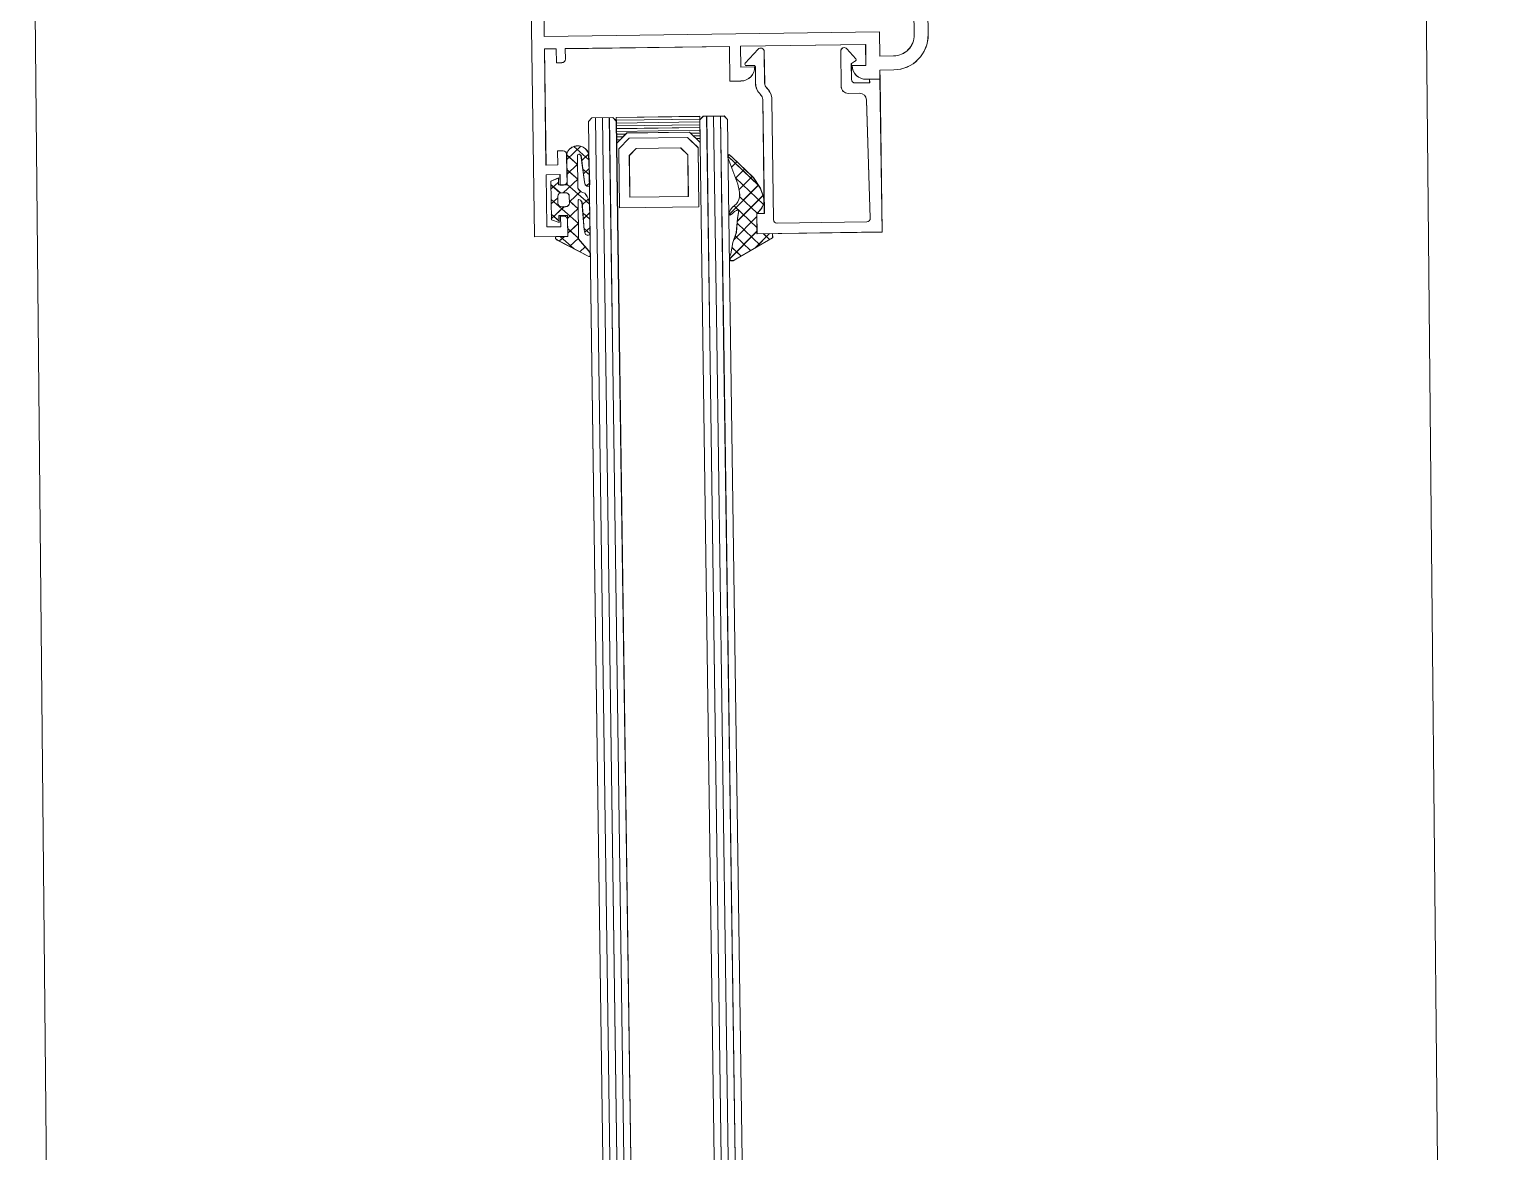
# Model space of a CAD drawing. Header units: millimetres. Extents: x 26282 to 30760, y 1404 to 4574.
# Drawn here: x 28163.6 to 28184.57, y 2889.45 to 2905.6 of the extents above; entities that cross this region are included whole.
import ezdxf

# ---------------------------------------------------------------- set-up
doc = ezdxf.new("R2010")
doc.units = ezdxf.units.MM
doc.header["$LTSCALE"] = 0.25
for name, color, linetype, lineweight in [('AB-DUV', 4, 'Continuous', 50), ('B_BOSLUK', 4, 'Continuous', 0), ('DOĞRAMA', 30, 'Continuous', 20)]:
    doc.layers.add(name, color=color, linetype=linetype, lineweight=lineweight)

# ---------------------------------------------------------------- blocks, each defined once
blk = doc.blocks.new('CHD03_1923', base_point=(-6.8, -22))
at = {"color": 40, "linetype": 'Continuous'}
for points in [[(-6.8, 11), (-6.8, 30.9), (-6.8, 50.8), (-6.8, 51), (-2, 51), (-2, 48.6, -0.414214), (-2.5, 48.1), (-3, 48.1), (-3, 49.6), (-5, 49.6), (-5, 42.1), (-3, 42.1), (-3, 43.6), (-2.5, 43.6, -0.414214), (-2, 43.1), (-2, 39.2, -0.414214), (-2.5, 38.7), (-3.3, 38.7), (-3.3, 40.7), (-5, 40.7), (-5, 24), (-3.3, 24), (-3.3, 26), (-2.5, 26, -0.414214), (-2, 25.5), (-2, 24), (21.6, 24), (21.6, 29), (23.2, 29, -0.414214), (25.2, 27), (23.2, 27), (23.2, 24), (41.2, 24), (41.2, 27), (39.2, 27, -0.414214), (41.2, 29), (43.2, 29), (43.2, 27.7), (45.2, 27.7, -0.414214), (50.2, 22.7), (50.2, -22), (46.7, -22), (46.7, -20.273885), (47.7, -19.9), (47.7, -20.6), (48.7, -20.6, 0.414214), (49.2, -20.1), (49.2, -16.9, 0.414214), (48.7, -16.4), (47.7, -16.4), (47.7, -17.1), (46.7, -16.726115), (46.7, -15), (48.4, -15), (48.4, 0), (44.8, 0), (44.8, -3), (45.1, -3), (45.1, -4.5), (40.7, -4.5), (40.7, -3), (43.2, -3), (43.2, 0), (23.2, 0), (23.2, -3), (25.7, -3), (25.7, -4.5), (21.4, -4.5), (21.4, 0), (13.24641, 0, 0.57735), (12.813397, -0.75), (14.199038, -3.15, -0.57735), (13.419615, -4.5, -0.267949), (12.640192, -4.05), (10.446261, -0.25, 0.267949), (10.013248, 0), (0, 0), (0, 11), (-6.8, 11)], [(-5, 17.5), (-5, 12.8), (1.3, 12.8, -0.414214), (1.8, 12.3), (1.8, 1.9), (48.2, 1.9), (48.2, 22.699951, 0.414214), (45.200049, 25.7), (43.2, 25.7), (43.2, 22.2), (-5, 22.2), (-5, 17.5)]]:
    blk.add_lwpolyline(points, format="xyb", close=True, dxfattribs=at)
blk = doc.blocks.new('CHD10-3109', base_point=(3425.844121, -8973.198899))
at = {"color": 40, "linetype": 'Continuous'}
blk.add_lwpolyline([(3445.244066, -8946.498899), (3445.244066, -8968.498899), (3443.744066, -8968.498899), (3443.744066, -8967.998899), (3441.644066, -8967.998899, 0.414214), (3441.144066, -8968.498899), (3441.144066, -8970.798899), (3441.745351, -8971.152041, -0.449767), (3441.803176, -8971.445675), (3440.54184, -8972.901844, -0.717959), (3439.644066, -8972.598899), (3439.644066, -8967.498899, -0.414214), (3440.644066, -8966.498899), (3442.261368, -8966.498899, 0.409111), (3443.261216, -8965.516352), (3443.558105, -8948.507625, 0.419335), (3443.058181, -8947.998899), (3430.144066, -8947.998899, 0.414214), (3429.644066, -8948.498899), (3429.644066, -8965.784686, -0.198912), (3428.970411, -8967.411031), (3428.936959, -8967.444484, 0.198988), (3428.644066, -8968.151881), (3428.644066, -8972.698899, -0.679784), (3427.779408, -8973.040988), (3425.898258, -8971.035735, -0.657054), (3426.044321, -8970.698899), (3427.144066, -8970.698899, 0.414214), (3427.344066, -8970.498899), (3427.344066, -8968.15159, -0.198912), (3428.01772, -8966.525245), (3428.051172, -8966.491793, 0.198988), (3428.344066, -8965.784395), (3428.344066, -8949.398899), (3427.244066, -8949.398899), (3427.244066, -8946.498899), (3445.244066, -8946.498899)], format="xyb", close=True, dxfattribs=at)
blk = doc.blocks.new('CHD40D05', base_point=(114.501887, 226.793406))
at = {"color": 1, "linetype": 'Continuous'}
for p, q in [((110.576538, 230.373317), (114.501887, 226.447968)), ((110.947225, 228.701598), (112.225122, 229.979495)), ((111.42147, 227.054523), (113.569713, 229.202766)), ((114.276969, 228.794206), (116.277769, 226.793406)), ((111.222926, 227.605608), (114.501887, 224.326648)), ((111.719917, 225.231649), (114.914305, 228.426037)), ((115.402994, 226.793406), (116.258896, 227.649308)), ((111.337512, 222.727924), (114.501887, 225.892299)), ((111.746215, 224.960999), (115.421988, 221.285227)), ((110.658103, 223.927791), (114.785186, 219.800708)), ((111.576436, 218.724207), (115.458685, 222.606456)), ((112.11513, 221.384222), (114.579619, 223.84871)), ((112.033797, 220.430776), (113.93097, 218.533604)), ((110.543601, 215.570052), (114.802922, 219.829373)), ((111.587437, 218.755816), (112.874031, 217.469222)), ((111.039725, 217.182208), (111.817093, 216.40484)), ((110.621646, 215.478967), (110.728665, 215.371947))]:
    blk.add_line(p, q, dxfattribs=at)
blk.add_lwpolyline([(115.039598, 223.337622, -0.273526), (115.44157, 221.341406), (115.058529, 220.2425), (114.117325, 218.721271), (111.149397, 215.732442), (110.71983, 215.364377), (110.535797, 215.57916), (110.551173, 215.778569), (111.889994, 219.625078), (112.098461, 220.793074, 0.181169), (111.844562, 222.173477), (111.6876, 222.435079), (111.076538, 222.946226), (110.776538, 223.346226), (110.576538, 223.846226), (110.776538, 224.046226), (111.076538, 223.846226), (111.376538, 223.546226), (111.7876, 223.335079), (111.9876, 223.435079), (111.7876, 224.535079), (111.5876, 226.593406), (111.076538, 228.011929), (110.776538, 229.611929), (110.576538, 230.111929), (110.576538, 230.411929), (110.776538, 230.611929), (111.076538, 230.611929), (111.476538, 230.411929), (116.701887, 227.393406), (116.701887, 226.793406), (114.501887, 226.793406), (114.501887, 223.935079), (115.039598, 223.337622)], format="xyb", close=True, dxfattribs=at)
blk = doc.blocks.new('*U55')
at = {"color": 4, "linetype": 'Continuous'}
for p, q in [((229.244385, 75), (229.244385, 63)), ((229.644385, 75), (229.644385, 63)), ((230.044385, 75), (230.044385, 63)), ((230.444385, 75), (230.444385, 63)), ((230.844385, 75), (230.844385, 63)), ((231.244385, 75), (231.244385, 63)), ((231.644385, 75), (231.644385, 73.65)), ((232.044385, 75), (232.044385, 74.05)), ((232.444385, 75), (232.444385, 74.45)), ((232.844385, 75), (232.844385, 74.85)), ((231.644385, 64.35), (231.644385, 63)), ((232.044385, 63.95), (232.044385, 63)), ((232.444385, 63.55), (232.444385, 63)), ((232.844385, 63.15), (232.844385, 63))]:
    blk.add_line(p, q, dxfattribs=at)
blk = doc.blocks.new('CHD40D02')
at = {"color": 1, "linetype": 'Continuous'}
for p, q in [((1.534377, 2.251105), (2.247288, 1.538194)), ((-1.122662, 0.665503), (-0.457159, 0)), ((-1.012226, 0), (0.801576, 1.813802)), ((0, -1.109094), (1.4, 0.290906)), ((0.205857, 1.458304), (1.4, 0.264161)), ((-2.117144, -5.347558), (1.4, -1.830414)), ((0, -0.457159), (1.4, -1.857159)), ((2.135987, -1.094428), (2.921622, -0.308793)), ((2.222769, -0.558608), (2.917076, -1.252915)), ((-2.117144, -3.226238), (-1.117144, -2.226238)), ((-2.117144, -2.582656), (-0.421916, -4.277884)), ((0, -2.578479), (1.4, -3.978479)), ((2.000247, -3.351488), (2.91136, -2.440375)), ((2.050967, -2.508126), (2.906913, -3.364072)), ((-2.117144, -4.703976), (-1.237492, -5.583628)), ((0, -7.473055), (2.106571, -5.366485)), ((0.262508, -5.089227), (1.4, -3.951735)), ((0.262508, -4.962308), (1.066416, -5.766216)), ((1.930627, -4.509107), (2.59883, -5.177309)), ((2.106571, -5.366485), (2.901098, -4.571957)), ((2.59883, -5.177309), (2.73038, -5.30886)), ((-2.117144, -7.468879), (-0.899257, -6.250992)), ((-2.117144, -6.825296), (-1.117144, -7.825296)), ((-0.543237, -6.277883), (1.4, -8.22112)), ((1.066416, -5.766216), (1.7501, -6.4499)), ((2.53001, -7.22981), (2.953639, -7.653438)), ((0, -9.594375), (1.4, -8.194375)), ((0, -8.942441), (1.4, -10.34244)), ((2.065011, -9.650685), (2.925923, -8.789773)), ((2.137826, -8.958946), (2.903131, -9.724251)), ((0.000001, -11.063761), (1.86654, -12.930301)), ((0.005596, -11.710099), (1.4, -10.315696)), ((0.929001, -12.908016), (2.87289, -10.964126)), ((1.935795, -10.878236), (2.844412, -11.786853))]:
    blk.add_line(p, q, dxfattribs=at)
at = {"color": 7, "linetype": 'Continuous'}
blk.add_line((2.921685, -0.29561), (2.817805, -0.199647), dxfattribs=at)
at = {"color": 1, "linetype": 'Continuous'}
for points in [[(2.921685, -0.29561), (2.9, -4.8), (2.8, -5.1), (2.7, -5.4), (2.6, -5.7), (2.4, -6), (2.3, -6.2), (2, -6.3), (1.8, -6.4), (1.6, -6.6), (1.5, -6.7), (1.4, -6.9), (1.4, -11.5), (1.4, -11.7), (1.6, -11.8), (1.65982, -11.8), (1.85982, -11.6), (2.25982, -7.8), (2.35982, -7.4), (2.55982, -7.2), (2.85982, -7.2), (2.95982, -7.4), (2.85982, -11.5, -1.047986), (0.000001, -11.499982), (0, -7.412301), (-1.117144, -7.412301), (-1.117144, -8.412301), (-2.117144, -7.977518), (-2.117144, -2.406848), (-1.117144, -2.015544), (-1.117144, -3.015544), (0, -3.015544), (0, 0), (-1.5, 0), (-1.6, 0.1), (-1.6, 0.3), (-1.4, 0.5), (2.700478, 2.946982), (2.800478, 2.946982), (2.900478, 2.746982), (2.900478, 2.446982), (2.700478, 2.146982), (1.4, 0.4), (1.4, -5.2), (1.5, -5.3), (1.7, -5.2), (1.907825, -4.888262), (2.146067, -0.926812), (2.230152, -0.523166), (2.318197, -0.219443), (2.614003, -0.107644), (2.817805, -0.199647), (2.921685, -0.29561)], [(0.116062, -6.131436, 0.198912), (0.262508, -5.777883), (0.262508, -4.777884, 0.414213), (-0.237492, -4.277884), (-0.737492, -4.277884, 0.414213), (-1.237492, -4.777883), (-1.237492, -5.777884, 0.414213), (-0.737492, -6.277883), (-0.237491, -6.277883, 0.198912), (0.116062, -6.131436)]]:
    blk.add_lwpolyline(points, format="xyb", close=True, dxfattribs=at)
blk = doc.blocks.new('A$C24106D73')
at = {"layer": 'DOĞRAMA', "color": 4, "linetype": 'Continuous'}
for p, q in [((107.83, 79.93), (107.33, 79.43)), ((107.83, 79.93), (139.33, 79.93)), ((399.33, 79.93), (139.33, 79.93)), ((107.33, 79.43), (107.33, 76.43)), ((107.33, 78.93), (139.33, 78.93)), ((107.33, 77.93), (139.33, 77.93)), ((399.33, 78.93), (139.33, 78.93)), ((399.33, 77.93), (139.33, 77.93)), ((107.33, 76.93), (139.33, 76.93)), ((107.33, 76.43), (107.83, 75.93)), ((107.83, 75.93), (139.33, 75.93)), ((111.83, 75.63), (110.33, 74.13)), ((120.33, 75.63), (111.83, 75.63)), ((120.33, 64.23), (120.33, 75.63)), ((399.33, 76.93), (139.33, 76.93)), ((399.33, 75.93), (139.33, 75.93)), ((110.33, 74.13), (110.33, 65.73)), ((112.83, 74.13), (111.83, 73.13)), ((118.83, 74.13), (112.83, 74.13)), ((118.83, 65.73), (118.83, 74.13)), ((111.83, 73.13), (111.83, 66.73)), ((110.33, 65.73), (111.83, 64.23)), ((111.83, 66.73), (112.83, 65.73)), ((112.83, 65.73), (118.83, 65.73)), ((107.83, 63.93), (107.33, 63.43)), ((107.33, 63.43), (107.33, 60.43)), ((107.33, 62.93), (139.33, 62.93)), ((107.83, 63.93), (139.33, 63.93)), ((111.83, 64.23), (120.33, 64.23)), ((399.33, 63.93), (139.33, 63.93)), ((399.33, 62.93), (139.33, 62.93)), ((107.33, 61.93), (139.33, 61.93)), ((107.33, 60.93), (139.33, 60.93)), ((399.33, 61.93), (139.33, 61.93)), ((399.33, 60.93), (139.33, 60.93)), ((107.33, 60.43), (107.83, 59.93)), ((107.83, 59.93), (139.33, 59.93)), ((399.33, 59.93), (139.33, 59.93))]:
    blk.add_line(p, q, dxfattribs=at)
blk.add_lwpolyline([(107.33, 75.93), (111.08, 75.93), (109.58, 74.43), (109.58, 65.43), (111.08, 63.93), (107.33, 63.93), (107.33, 75.93)], close=True, dxfattribs=at)
at = {"layer": 'DOĞRAMA', "color": 7, "rotation": 270}
for name, p, xscale in [('CHD03_1923', (51.33, 51.93), -1), ('CHD10-3109', (97.63, 82.53), -1), ('CHD40D05', (124.33, 83.93), -1.019017999999997), ('CHD40D02', (124.33, 56.73), -1.103266999999997)]:
    blk.add_blockref(name, p, dxfattribs=dict(at, xscale=xscale))
at = {"layer": 'DOĞRAMA', "color": 4}
blk.add_blockref('*U55', (-121.91, 0.93), dxfattribs=at)
blk = doc.blocks.new('A$C187D15ED')
at = {"layer": 'B_BOSLUK', "lineweight": 0}
for points in [[(8614.146, 2609.903), (8613.172, 2709.874)], [(8593.173, 2709.68), (8594.147, 2609.684)]]:
    blk.add_lwpolyline(points, dxfattribs=at)
at = {"layer": 'DOĞRAMA', "color": 155, "xscale": 0.0999999999999993, "yscale": 0.0999999999999993, "zscale": 0.0999999999999993, "rotation": 270.7970392650153}
blk.add_blockref('A$C24106D73', (8595.073, 2709.944), dxfattribs=at)
blk.add_blockref('A$C24106D73', (8595.073, 2709.944), dxfattribs=at)

msp = doc.modelspace()

# ---------------------------------------------------------------- block references
at = {"layer": 'AB-DUV', "ltscale": 100}
msp.add_blockref('A$C187D15ED', (19570.424, 205.028, 5.126), dxfattribs=at)

# ---------------------------------------------------------------- next in the draw order: linework, layer by layer
at = {"layer": 'DOĞRAMA', "color": 4, "linetype": 'Continuous'}
for p, q in [((28171.688, 2904.323, 5.126), (28171.639, 2904.273, 5.126)), ((28171.988, 2904.327, 5.126), (28171.688, 2904.323, 5.126)), ((28171.738, 2904.324, 5.126), (28171.782, 2901.124, 5.126)), ((28171.838, 2904.325, 5.126), (28171.882, 2901.126, 5.126)), ((28171.938, 2904.327, 5.126), (28171.982, 2901.127, 5.126)), ((28172.038, 2904.278, 5.126), (28171.988, 2904.327, 5.126)), ((28173.238, 2904.345, 5.126), (28172.038, 2904.328, 5.126)), ((28173.288, 2904.345, 5.126), (28173.238, 2904.295, 5.126)), ((28173.588, 2904.35, 5.126), (28173.288, 2904.345, 5.126)), ((28173.338, 2904.346, 5.126), (28173.382, 2901.146, 5.126)), ((28173.438, 2904.348, 5.126), (28173.482, 2901.148, 5.126)), ((28173.538, 2904.349, 5.126), (28173.582, 2901.149, 5.126)), ((28173.638, 2904.3, 5.126), (28173.588, 2904.35, 5.126)), ((28171.639, 2904.273, 5.126), (28171.682, 2901.123, 5.126)), ((28173.238, 2904.305, 5.126), (28172.038, 2904.288, 5.126)), ((28172.038, 2904.278, 5.126), (28172.082, 2901.128, 5.126)), ((28173.239, 2904.265, 5.126), (28172.039, 2904.248, 5.126)), ((28173.239, 2904.225, 5.126), (28172.039, 2904.208, 5.126)), ((28173.24, 2904.185, 5.126), (28172.04, 2904.168, 5.126)), ((28173.24, 2904.145, 5.126), (28172.041, 2904.128, 5.126)), ((28173.241, 2904.105, 5.126), (28173.106, 2904.103, 5.126)), ((28173.238, 2904.295, 5.126), (28173.282, 2901.145, 5.126)), ((28173.638, 2904.3, 5.126), (28173.682, 2901.151, 5.126)), ((28172.176, 2904.09, 5.126), (28172.041, 2904.088, 5.126)), ((28172.137, 2904.049, 5.126), (28172.042, 2904.048, 5.126)), ((28172.097, 2904.009, 5.126), (28172.042, 2904.008, 5.126)), ((28172.058, 2903.968, 5.126), (28172.043, 2903.968, 5.126)), ((28172.222, 2904.031, 5.126), (28172.074, 2903.879, 5.126)), ((28173.062, 2904.042, 5.126), (28172.222, 2904.031, 5.126)), ((28172.964, 2903.891, 5.126), (28172.324, 2903.882, 5.126)), ((28173.065, 2903.792, 5.126), (28172.964, 2903.891, 5.126)), ((28173.214, 2903.894, 5.126), (28173.062, 2904.042, 5.126)), ((28173.242, 2904.065, 5.126), (28173.147, 2904.063, 5.126)), ((28173.242, 2904.025, 5.126), (28173.187, 2904.024, 5.126)), ((28173.226, 2903.044, 5.126), (28173.214, 2903.894, 5.126)), ((28173.243, 2903.985, 5.126), (28173.228, 2903.985, 5.126)), ((28172.074, 2903.879, 5.126), (28172.086, 2903.029, 5.126)), ((28172.324, 2903.882, 5.126), (28172.225, 2903.781, 5.126)), ((28172.225, 2903.781, 5.126), (28172.234, 2903.181, 5.126)), ((28173.074, 2903.192, 5.126), (28173.065, 2903.792, 5.126)), ((28172.234, 2903.181, 5.126), (28173.074, 2903.192, 5.126)), ((28172.086, 2903.029, 5.126), (28173.226, 2903.044, 5.126)), ((28172.044, 2875.125, 5.126), (28171.682, 2901.123, 5.126)), ((28172.144, 2875.127, 5.126), (28171.782, 2901.124, 5.126)), ((28172.244, 2875.128, 5.126), (28171.882, 2901.126, 5.126)), ((28172.344, 2875.13, 5.126), (28171.982, 2901.127, 5.126)), ((28172.444, 2875.131, 5.126), (28172.082, 2901.128, 5.126)), ((28173.644, 2875.148, 5.126), (28173.282, 2901.145, 5.126)), ((28173.744, 2875.149, 5.126), (28173.382, 2901.146, 5.126)), ((28173.844, 2875.15, 5.126), (28173.482, 2901.148, 5.126)), ((28173.944, 2875.152, 5.126), (28173.582, 2901.149, 5.126)), ((28174.044, 2875.153, 5.126), (28173.682, 2901.151, 5.126))]:
    msp.add_line(p, q, dxfattribs=at)
at = {"layer": 'DOĞRAMA', "color": 1, "linetype": 'Continuous'}
for p, q in [((28171.326, 2903.725, 5.126), (28171.529, 2903.914, 5.126)), ((28171.426, 2903.91, 5.126), (28171.643, 2903.719, 5.126)), ((28171.325, 2903.768, 5.126), (28171.331, 2903.359, 5.126)), ((28171.326, 2903.789, 5.126), (28171.482, 2903.652, 5.126)), ((28171.48, 2903.79, 5.126), (28171.502, 2903.801, 5.126)), ((28171.48, 2903.77, 5.126), (28171.48, 2903.79, 5.126)), ((28171.486, 2903.31, 5.126), (28171.48, 2903.77, 5.126)), ((28171.502, 2903.801, 5.126), (28171.508, 2903.801, 5.126)), ((28171.508, 2903.801, 5.126), (28171.531, 2903.781, 5.126)), ((28171.531, 2903.781, 5.126), (28171.58, 2903.402, 5.126)), ((28171.54, 2903.709, 5.126), (28171.639, 2903.801, 5.126)), ((28171.658, 2903.363, 5.126), (28171.641, 2903.773, 5.126)), ((28173.66, 2903.794, 5.126), (28173.642, 2903.772, 5.126)), ((28173.642, 2903.773, 5.126), (28174.082, 2903.353, 5.126)), ((28173.642, 2903.772, 5.126), (28173.643, 2903.752, 5.126)), ((28173.643, 2903.752, 5.126), (28173.785, 2903.369, 5.126)), ((28173.65, 2903.782, 5.126), (28173.661, 2903.793, 5.126)), ((28173.704, 2903.757, 5.126), (28173.66, 2903.794, 5.126)), ((28173.695, 2903.612, 5.126), (28173.773, 2903.691, 5.126)), ((28174.011, 2903.463, 5.126), (28173.704, 2903.757, 5.126)), ((28171.328, 2903.578, 5.126), (28171.485, 2903.44, 5.126)), ((28171.329, 2903.512, 5.126), (28171.482, 2903.655, 5.126)), ((28171.556, 2903.586, 5.126), (28171.652, 2903.502, 5.126)), ((28171.565, 2903.517, 5.126), (28171.648, 2903.595, 5.126)), ((28173.753, 2903.456, 5.126), (28173.882, 2903.586, 5.126)), ((28173.801, 2903.289, 5.126), (28173.992, 2903.481, 5.126)), ((28171.207, 2903.458, 5.126), (28171.097, 2903.413, 5.126)), ((28171.097, 2903.413, 5.126), (28171.105, 2902.856, 5.126)), ((28171.098, 2903.297, 5.126), (28171.207, 2903.399, 5.126)), ((28171.098, 2903.362, 5.126), (28171.234, 2903.242, 5.126)), ((28171.208, 2903.358, 5.126), (28171.207, 2903.458, 5.126)), ((28171.331, 2903.359, 5.126), (28171.208, 2903.358, 5.126)), ((28171.273, 2903.245, 5.126), (28171.484, 2903.442, 5.126)), ((28171.331, 2903.365, 5.126), (28171.566, 2903.158, 5.126)), ((28171.451, 2903.196, 5.126), (28171.526, 2903.266, 5.126)), ((28171.498, 2903.29, 5.126), (28171.486, 2903.31, 5.126)), ((28171.509, 2903.281, 5.126), (28171.498, 2903.29, 5.126)), ((28171.531, 2903.261, 5.126), (28171.509, 2903.281, 5.126)), ((28171.58, 2903.402, 5.126), (28171.592, 2903.362, 5.126)), ((28171.592, 2903.362, 5.126), (28171.614, 2903.342, 5.126)), ((28171.611, 2903.345, 5.126), (28171.657, 2903.388, 5.126)), ((28171.614, 2903.342, 5.126), (28171.647, 2903.343, 5.126)), ((28171.647, 2903.343, 5.126), (28171.658, 2903.363, 5.126)), ((28173.666, 2902.937, 5.126), (28174.08, 2903.356, 5.126)), ((28173.752, 2903.459, 5.126), (28174.153, 2903.076, 5.126)), ((28173.785, 2903.369, 5.126), (28173.808, 2903.253, 5.126)), ((28174.109, 2903.312, 5.126), (28174.011, 2903.463, 5.126)), ((28174.149, 2903.203, 5.126), (28174.109, 2903.312, 5.126)), ((28171.1, 2903.15, 5.126), (28171.493, 2902.803, 5.126)), ((28171.101, 2903.085, 5.126), (28171.197, 2903.175, 5.126)), ((28171.198, 2903.094, 5.126), (28171.197, 2903.194, 5.126)), ((28171.251, 2903.245, 5.126), (28171.307, 2903.246, 5.126)), ((28171.362, 2903.196, 5.126), (28171.364, 2903.096, 5.126)), ((28171.363, 2903.128, 5.126), (28171.49, 2903.016, 5.126)), ((28171.364, 2903.115, 5.126), (28171.451, 2903.196, 5.126)), ((28171.489, 2903.14, 5.126), (28171.5, 2903.15, 5.126)), ((28171.496, 2902.58, 5.126), (28171.489, 2903.14, 5.126)), ((28171.5, 2903.15, 5.126), (28171.522, 2903.141, 5.126)), ((28171.522, 2903.141, 5.126), (28171.545, 2903.11, 5.126)), ((28171.553, 2903.251, 5.126), (28171.531, 2903.261, 5.126)), ((28171.545, 2903.11, 5.126), (28171.577, 2902.714, 5.126)), ((28171.548, 2903.072, 5.126), (28171.621, 2903.14, 5.126)), ((28171.587, 2903.242, 5.126), (28171.553, 2903.251, 5.126)), ((28171.566, 2903.158, 5.126), (28171.655, 2903.08, 5.126)), ((28171.598, 2903.222, 5.126), (28171.587, 2903.242, 5.126)), ((28171.62, 2903.192, 5.126), (28171.598, 2903.222, 5.126)), ((28171.632, 2903.162, 5.126), (28171.62, 2903.192, 5.126)), ((28171.621, 2903.14, 5.126), (28171.635, 2903.153, 5.126)), ((28171.643, 2903.132, 5.126), (28171.632, 2903.162, 5.126)), ((28171.655, 2903.103, 5.126), (28171.643, 2903.132, 5.126)), ((28171.663, 2902.652, 5.126), (28171.655, 2903.103, 5.126)), ((28173.768, 2903.088, 5.126), (28173.707, 2903.036, 5.126)), ((28173.733, 2903.058, 5.126), (28174.06, 2902.746, 5.126)), ((28173.784, 2903.114, 5.126), (28173.768, 2903.088, 5.126)), ((28173.778, 2902.835, 5.126), (28174.147, 2903.208, 5.126)), ((28173.811, 2903.194, 5.126), (28174.065, 2902.951, 5.126)), ((28171.103, 2902.938, 5.126), (28171.215, 2902.839, 5.126)), ((28171.104, 2902.873, 5.126), (28171.289, 2903.045, 5.126)), ((28171.105, 2902.856, 5.126), (28171.215, 2902.818, 5.126)), ((28171.214, 2902.918, 5.126), (28171.337, 2902.92, 5.126)), ((28171.215, 2902.818, 5.126), (28171.214, 2902.918, 5.126)), ((28171.309, 2903.046, 5.126), (28171.254, 2903.045, 5.126)), ((28171.337, 2902.92, 5.126), (28171.341, 2902.618, 5.126)), ((28171.338, 2902.876, 5.126), (28171.49, 2903.018, 5.126)), ((28171.557, 2902.956, 5.126), (28171.659, 2902.867, 5.126)), ((28171.564, 2902.872, 5.126), (28171.657, 2902.959, 5.126)), ((28173.677, 2902.995, 5.126), (28173.657, 2902.945, 5.126)), ((28173.657, 2902.945, 5.126), (28173.678, 2902.925, 5.126)), ((28173.707, 2903.036, 5.126), (28173.677, 2902.995, 5.126)), ((28173.678, 2902.925, 5.126), (28173.708, 2902.946, 5.126)), ((28173.708, 2902.946, 5.126), (28173.738, 2902.976, 5.126)), ((28173.728, 2902.57, 5.126), (28174.058, 2902.903, 5.126)), ((28173.738, 2902.976, 5.126), (28173.78, 2902.998, 5.126)), ((28173.782, 2902.878, 5.126), (28173.764, 2902.672, 5.126)), ((28173.78, 2902.998, 5.126), (28173.8, 2902.988, 5.126)), ((28173.8, 2902.988, 5.126), (28173.782, 2902.878, 5.126)), ((28174.057, 2902.942, 5.126), (28174.111, 2903.002, 5.126)), ((28174.061, 2902.656, 5.126), (28174.057, 2902.942, 5.126)), ((28171.34, 2902.729, 5.126), (28171.496, 2902.591, 5.126)), ((28171.341, 2902.664, 5.126), (28171.493, 2902.806, 5.126)), ((28171.576, 2902.731, 5.126), (28171.663, 2902.654, 5.126)), ((28171.577, 2902.714, 5.126), (28171.587, 2902.674, 5.126)), ((28171.586, 2902.678, 5.126), (28171.662, 2902.748, 5.126)), ((28171.587, 2902.674, 5.126), (28171.597, 2902.644, 5.126)), ((28171.597, 2902.644, 5.126), (28171.63, 2902.633, 5.126)), ((28171.63, 2902.633, 5.126), (28171.652, 2902.643, 5.126)), ((28171.652, 2902.643, 5.126), (28171.663, 2902.652, 5.126)), ((28173.666, 2902.293, 5.126), (28174.061, 2902.691, 5.126)), ((28173.764, 2902.672, 5.126), (28173.714, 2902.529, 5.126)), ((28173.776, 2902.808, 5.126), (28174.106, 2902.493, 5.126)), ((28174.041, 2902.456, 5.126), (28174.242, 2902.659, 5.126)), ((28174.285, 2902.659, 5.126), (28174.061, 2902.656, 5.126)), ((28174.153, 2902.657, 5.126), (28174.241, 2902.573, 5.126)), ((28174.286, 2902.599, 5.126), (28174.285, 2902.659, 5.126)), ((28171.176, 2902.616, 5.126), (28171.165, 2902.606, 5.126)), ((28171.165, 2902.606, 5.126), (28171.165, 2902.586, 5.126)), ((28171.165, 2902.586, 5.126), (28171.188, 2902.566, 5.126)), ((28171.341, 2902.618, 5.126), (28171.176, 2902.616, 5.126)), ((28171.188, 2902.566, 5.126), (28171.643, 2902.328, 5.126)), ((28171.219, 2902.55, 5.126), (28171.291, 2902.618, 5.126)), ((28171.23, 2902.617, 5.126), (28171.432, 2902.438, 5.126)), ((28171.366, 2902.473, 5.126), (28171.496, 2902.594, 5.126)), ((28171.642, 2902.408, 5.126), (28171.496, 2902.58, 5.126)), ((28171.514, 2902.396, 5.126), (28171.592, 2902.468, 5.126)), ((28173.714, 2902.529, 5.126), (28173.686, 2902.369, 5.126)), ((28173.702, 2902.46, 5.126), (28173.834, 2902.334, 5.126)), ((28173.748, 2902.626, 5.126), (28173.97, 2902.414, 5.126)), ((28173.758, 2902.29, 5.126), (28174.286, 2902.599, 5.126)), ((28171.665, 2902.378, 5.126), (28171.642, 2902.408, 5.126)), ((28171.643, 2902.328, 5.126), (28171.655, 2902.328, 5.126)), ((28171.655, 2902.328, 5.126), (28171.665, 2902.348, 5.126)), ((28171.665, 2902.348, 5.126), (28171.665, 2902.378, 5.126)), ((28173.686, 2902.369, 5.126), (28173.666, 2902.319, 5.126)), ((28173.666, 2902.319, 5.126), (28173.666, 2902.289, 5.126)), ((28173.666, 2902.289, 5.126), (28173.687, 2902.269, 5.126)), ((28173.687, 2902.269, 5.126), (28173.718, 2902.269, 5.126)), ((28173.718, 2902.269, 5.126), (28173.758, 2902.29, 5.126))]:
    msp.add_line(p, q, dxfattribs=at)
at = {"layer": 'DOĞRAMA', "color": 7, "linetype": 'Continuous'}
msp.add_line((28171.663, 2902.652, 5.126), (28171.652, 2902.643, 5.126), dxfattribs=at)
at = {"layer": 'DOĞRAMA', "color": 40, "linetype": 'Continuous', "elevation": 5.126}
msp.add_lwpolyline([(28170.806, 2906.611), (28170.834, 2904.621), (28170.861, 2902.632), (28170.862, 2902.612), (28171.341, 2902.618), (28171.338, 2902.858, 0.414214), (28171.287, 2902.908), (28171.237, 2902.907), (28171.24, 2902.757), (28171.04, 2902.754), (28171.029, 2903.504), (28171.229, 2903.507), (28171.231, 2903.357), (28171.281, 2903.357, 0.414214), (28171.33, 2903.408), (28171.325, 2903.798, 0.414214), (28171.274, 2903.847), (28171.194, 2903.846), (28171.197, 2903.646), (28171.027, 2903.644), (28171.004, 2905.314), (28171.174, 2905.316), (28171.177, 2905.116), (28171.257, 2905.117, 0.414214), (28171.306, 2905.168), (28171.304, 2905.318), (28173.664, 2905.351), (28173.671, 2904.851), (28173.831, 2904.853, 0.414214), (28174.028, 2905.056), (28173.828, 2905.053), (28173.824, 2905.353), (28175.624, 2905.378), (28175.628, 2905.078), (28175.428, 2905.075, 0.414214), (28175.63, 2904.878), (28175.83, 2904.881), (28175.829, 2905.011), (28176.029, 2905.014, 0.414214), (28176.522, 2905.521), (28176.459, 2909.99)], format="xyb", dxfattribs=at)
for points in [[(28170.995, 2905.964), (28170.988, 2906.434), (28171.618, 2906.442, 0.414214), (28171.668, 2906.493), (28171.653, 2907.533), (28176.293, 2907.598), (28176.322, 2905.518, -0.414214), (28176.026, 2905.214), (28175.826, 2905.211), (28175.821, 2905.561), (28171.001, 2905.494), (28170.995, 2905.964)], [(28175.861, 2902.681), (28175.83, 2904.881), (28175.68, 2904.879), (28175.681, 2904.829), (28175.471, 2904.826, -0.414214), (28175.42, 2904.875), (28175.417, 2905.105), (28175.477, 2905.141, 0.449767), (28175.482, 2905.171), (28175.354, 2905.315, 0.717959), (28175.265, 2905.283), (28175.272, 2904.773, 0.414214), (28175.373, 2904.675), (28175.535, 2904.677, -0.409111), (28175.636, 2904.58), (28175.69, 2902.88, -0.419335), (28175.64, 2902.828), (28174.349, 2902.81, -0.414214), (28174.298, 2902.859), (28174.274, 2904.588, 0.198912), (28174.205, 2904.749), (28174.201, 2904.753, -0.198988), (28174.171, 2904.823), (28174.165, 2905.278, 0.679784), (28174.078, 2905.311), (28173.893, 2905.108, 0.657054), (28173.908, 2905.074), (28174.018, 2905.076, -0.414214), (28174.038, 2905.056), (28174.041, 2904.821, 0.198912), (28174.111, 2904.66), (28174.114, 2904.656, -0.198988), (28174.144, 2904.586), (28174.167, 2902.948), (28174.057, 2902.946), (28174.061, 2902.656), (28175.861, 2902.681)]]:
    msp.add_lwpolyline(points, format="xyb", close=True, dxfattribs=at)
at = {"layer": 'DOĞRAMA', "color": 4, "linetype": 'Continuous', "elevation": 5.126}
msp.add_lwpolyline([(28173.238, 2904.345), (28173.243, 2903.97), (28173.091, 2904.118), (28172.191, 2904.105), (28172.043, 2903.953), (28172.038, 2904.328), (28173.238, 2904.345)], close=True, dxfattribs=at)
at = {"layer": 'DOĞRAMA', "color": 1, "linetype": 'Continuous', "extrusion": (0, 0, -1)}
for centre, major_axis, ratio, start_param, end_param in [((28171.483, 2903.777, 5.126), (0.158, 0.002), 0.906399, 3.094733, 6.330032), ((28171.252, 2903.195, 5.126), (0.0552, 0.0008), 0.906399, 3.141595, 4.712389), ((28171.253, 2903.095, 5.126), (0.0552, 0.0008), 0.906399, 1.570796, 3.141591), ((28171.307, 2903.196, 5.126), (0.0552, 0.0008), 0.906399, -1.570794, -0.785398), ((28171.309, 2903.096, 5.126), (0.0552, 0.0008), 0.906399, 0.000001, 1.570795), ((28171.307, 2903.196, 5.126), (0.0552, 0.0008), 0.906399, -0.785396, 0), ((28173.608, 2903.215, 5.126), (0.204, 0.003), 0.981337, -0.176552, 0.540348), ((28173.958, 2903.134, 5.126), (0.204, 0.003), 0.981337, -0.335281, 0.7327)]:
    msp.add_ellipse(centre, major_axis=major_axis, ratio=ratio, start_param=start_param, end_param=end_param, dxfattribs=at)

doc.saveas('drawing.dxf')
